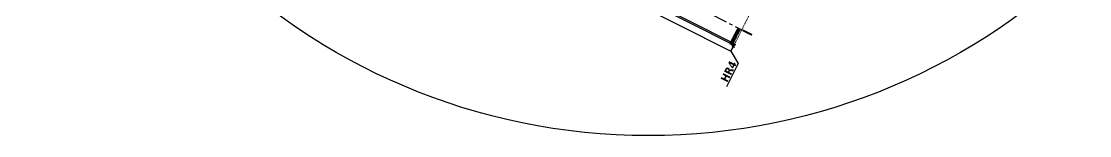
# Model space of a CAD drawing. Header units: metres. Extents: x 0 to 547597, y 0 to 1844684.
# Drawn here: x 543352.6 to 543552.9, y 1844442.5 to 1844463.9 of the extents above; entities that cross this region are included whole.
import ezdxf

# ---------------------------------------------------------------- set-up
doc = ezdxf.new("R2010")
doc.units = ezdxf.units.M
for name, pattern in [('CENTER', [2, 1.25, -0.25, 0.25, -0.25]), ('CENTER2', [1.125, 0.75, -0.125, 0.125, -0.125]), ('CONTINOUS', [0]), ('HIDDEN', [0.375, 0.25, -0.125])]:
    doc.linetypes.add(name, pattern=pattern)
for name, color, linetype in [('5_Thep', 4, 'Continuous'), ('6_Tim', 6, 'CENTER2'), ('CONGTRINH', 4, 'Continuous'), ('DUONGOTO', 3, 'Continuous'), ('Hangrao', 6, 'FENCELINE2'), ('KHUNG CAT', 2, 'Continuous'), ('MANH', 37, 'Continuous'), ('MAT-CAT', 2, 'Continuous'), ('NET CAT', 3, 'Continuous'), ('PDF7_1', 7, 'Continuous'), ('Thay', 3, 'Continuous'), ('Tim', 1, 'CENTER2'), ('VIEN', 6, 'Continuous')]:
    doc.layers.add(name, color=color, linetype=linetype)
for name, color, linetype, lineweight in [('HATCH', 8, 'Continuous', 5), ('KICHTHUOC', 115, 'Continuous', 15), ('noithat', 116, 'Continuous', 9)]:
    doc.layers.add(name, color=color, linetype=linetype, lineweight=lineweight)
doc.styles.get("Standard").update_dxf_attribs({"font": 'simplex.shx'})
doc.linetypes.add('FENCELINE2', pattern='A,0.25,-0.1,[132,ltypeshp.shx,S=0.1,R=0,X=-0.1,Y=0],-0.1,1', length=1.45)

# ---------------------------------------------------------------- blocks, each defined once
blk = doc.blocks.new('Cong chinh')
at = {"layer": 'KICHTHUOC', "linetype": 'Continuous'}
h = blk.add_hatch(dxfattribs=at)
h.set_pattern_fill('BETONG', color=256, scale=10, angle=0.11872, pattern_type=2)
h.set_pattern_definition([(0.1187246, (1158719.005, -735360.066), (-0.1076713, 51.9614127), [1.25, -28.75]), (0.1187246, (1158719, -735357.9), (-0.1076713, 51.9614127), [1.25, -28.75]), (120.1187246, (1158719.005, -735360.066), (-44.9460678, -26.0739524), [1.25, -28.75]), (120.1187246, (1158720.877, -735358.98), (-44.9460678, -26.0739524), [1.25, -28.75]), (0.1187246, (1158733.95, -735334.054), (-0.1076713, 51.9614127), [1.25, -28.75]), (0.1187246, (1158733.946, -735331.89), (-0.1076713, 51.9614127), [1.25, -28.75]), (120.1187246, (1158733.95, -735334.054), (-44.9460678, -26.0739524), [1.25, -28.75]), (120.1187246, (1158735.824, -735332.97), (-44.9460678, -26.0739524), [1.25, -28.75]), (60.1187246, (1158720.255, -735360.064), (-45.053739, 25.8874603), [1.25, -28.75]), (60.1187246, (1158718.377, -735358.985), (-45.053739, 25.8874603), [1.25, -28.75]), (60.1187246, (1158735.31, -735386.013), (-45.053739, 25.8874603), [1.25, -28.75]), (60.1187246, (1158733.43, -735384.935), (-45.053739, 25.8874603), [1.25, -28.75]), (45.1187246, (1158719.005, -735360.066), (-10.62855725, 10.58460064), []), (50.118725, (1158719.005, -735360.066), (71.7388674, -6.126574), [7.5, -82.5]), (355.118725, (1158719.005, -735360.066), (-14.030968, 75.190301), [6, -66]), (100.570125, (1158724.98, -735360.58), (57.707953, 69.063681), [6.374019, -70.114211]), (46.302925, (1158718.96, -735340.07), (106.7581735, -16.330719), [11.25, -123.75]), (96.754325, (1158727.86, -735341.43), (93.26422, 97.605253), [9.561029, -105.1713]), (351.302925, (1158718.96, -735340.07), (93.264143, 97.605325), [9, -99]), (21.118725, (1158728.974, -735345.046), (59.774005, -40.1381155), [7.5, -82.5]), (326.118725, (1158728.97, -735345.046), (24.18122, 72.565267), [6, -66]), (71.570125, (1158733.955, -735348.39), (83.95525, 32.427086), [6.374019, -70.114211]), (37.6187246, (1158719.005, -735360.066), (1.14700284, 33.2918336), [0, -65.2, 0, -67, 0, -66.25]), (7.6187246, (1158719.005, -735360.066), (26.2251699, 39.495598), [0, -38.2, 0, -63.7, 0, -25.25]), (327.6187246, (1158696.705, -735360.112), (53.3868027, -2.14486715), [0, -25, 0, -78, 0, -103.5]), (317.6187246, (1158686.705, -735360.133), (58.2977486, 10.1313208), [0, -32.5, 0, -51.8, 0, -73.5])])
h.paths.add_polyline_path([(326567, -307015), (326680, -307015), (326680, -306790), (326567, -306790)])
h.paths.add_polyline_path([(326567, -306790), (326680, -306790), (326680, -306568), (326567, -306568)])
h.paths.add_polyline_path([(326169, -306790), (326059, -306790), (326059, -307015), (326169, -307015)])
h.paths.add_polyline_path([(326169, -306568), (326059, -306568), (326059, -306790), (326169, -306790)])
h = blk.add_hatch(dxfattribs=at)
h.set_pattern_fill('ANSI31', color=256, scale=10, angle=0.11872)
h.set_pattern_definition([(45.1187246, (1225693.96, -801722.314), (-22.4971128, 22.4040714), [])])
h.paths.add_polyline_path([(326169, -307015), (326368, -307015), (326368, -306890), (326268, -306890), (326268, -306790), (326169, -306790)])
h.paths.add_polyline_path([(326468, -306890), (326368, -306890), (326368, -307015), (326567, -307015), (326567, -306790), (326468, -306790)])
h.paths.add_polyline_path([(326567, -306670), (326367, -306670), (326367, -306690), (326467, -306690), (326468, -306790), (326567, -306790)])
h.paths.add_polyline_path([(326267, -306690), (326367, -306690), (326367, -306670), (326169, -306670), (326169, -306790), (326268, -306790)])
h = blk.add_hatch(dxfattribs=at)
h.set_pattern_fill('BETONG', color=256, scale=10, angle=0.11872, pattern_type=2)
h.set_pattern_definition([(0.1187246, (1221695.39, -801730.6), (-0.1076713, 51.9614127), [1.25, -28.75]), (0.1187246, (1221695.383, -801728.434), (-0.1076713, 51.9614127), [1.25, -28.75]), (120.1187246, (1221695.39, -801730.6), (-44.9460678, -26.0739524), [1.25, -28.75]), (120.1187246, (1221697.26, -801729.513), (-44.9460678, -26.0739524), [1.25, -28.75]), (0.1187246, (1221710.334, -801704.59), (-0.1076713, 51.9614127), [1.25, -28.75]), (0.1187246, (1221710.33, -801702.42), (-0.1076713, 51.9614127), [1.25, -28.75]), (120.1187246, (1221710.334, -801704.59), (-44.9460678, -26.0739524), [1.25, -28.75]), (120.1187246, (1221712.206, -801703.5), (-44.9460678, -26.0739524), [1.25, -28.75]), (60.1187246, (1221696.64, -801730.597), (-45.053739, 25.8874603), [1.25, -28.75]), (60.1187246, (1221694.76, -801729.52), (-45.053739, 25.8874603), [1.25, -28.75]), (60.1187246, (1221711.69, -801756.546), (-45.053739, 25.8874603), [1.25, -28.75]), (60.1187246, (1221709.814, -801755.47), (-45.053739, 25.8874603), [1.25, -28.75]), (45.1187246, (1221695.388, -801730.6), (-10.62855725, 10.58460064), []), (50.1187246, (1221695.39, -801730.6), (71.7388674, -6.126574), [7.5, -82.5]), (355.118725, (1221695.39, -801730.6), (-14.030968, 75.190301), [6, -66]), (100.570125, (1221701.366, -801731.11), (57.707953, 69.063681), [6.374019, -70.114211]), (46.302925, (1221695.35, -801710.6), (106.7581735, -16.330719), [11.25, -123.75]), (96.754325, (1221704.24, -801711.96), (93.26422, 97.605253), [9.561029, -105.1713]), (351.302925, (1221695.35, -801710.6), (93.264143, 97.605325), [9, -99]), (21.1187246, (1221705.356, -801715.58), (59.774005, -40.1381155), [7.5, -82.5]), (326.118725, (1221705.36, -801715.58), (24.18122, 72.565267), [6, -66]), (71.570125, (1221710.34, -801718.924), (83.95525, 32.427086), [6.374019, -70.114211]), (37.6187246, (1221695.388, -801730.6), (1.14700284, 33.2918336), [0, -65.2, 0, -67, 0, -66.25]), (7.6187246, (1221695.388, -801730.6), (26.2251699, 39.495598), [0, -38.2, 0, -63.7, 0, -25.25]), (327.6187246, (1221673.088, -801730.646), (53.3868027, -2.14486715), [0, -25, 0, -78, 0, -103.5]), (317.6187246, (1221663.088, -801730.666), (58.2977486, 10.1313208), [0, -32.5, 0, -51.8, 0, -73.5])])
h.paths.add_polyline_path([(326467, -306690), (326267, -306690), (326268, -306890), (326468, -306890)])
at = {"layer": 'HATCH'}
for p, q in [((323390, -307139), (323390, -307143)), ((323390, -307567), (323390, -307563)), ((323391, -307139), (323391, -307143)), ((323391, -307567), (323391, -307563)), ((323395, -307139), (323395, -307143)), ((323395, -307567), (323395, -307563)), ((323396, -307139), (323396, -307143)), ((323396, -307567), (323396, -307563)), ((323520, -307162), (323520, -307166)), ((323520, -307544), (323520, -307540)), ((323525, -307162), (323525, -307166)), ((323525, -307544), (323525, -307540)), ((323670, -307139), (323670, -307143)), ((323670, -307567), (323670, -307563)), ((323675, -307139), (323675, -307143)), ((323675, -307567), (323675, -307563)), ((323820, -307162), (323820, -307166)), ((323820, -307544), (323820, -307540)), ((323825, -307162), (323825, -307166)), ((323825, -307544), (323825, -307540)), ((323970, -307139), (323970, -307143)), ((323970, -307567), (323970, -307563)), ((323975, -307139), (323975, -307143)), ((323975, -307567), (323975, -307563)), ((324120, -307162), (324120, -307166)), ((324120, -307544), (324120, -307540)), ((324125, -307162), (324125, -307166)), ((324125, -307544), (324125, -307540)), ((324270, -307139), (324270, -307143)), ((324270, -307567), (324270, -307563)), ((324275, -307139), (324275, -307143)), ((324275, -307567), (324275, -307563)), ((324420, -307162), (324420, -307166)), ((324420, -307544), (324420, -307540)), ((324425, -307162), (324425, -307166)), ((324425, -307544), (324425, -307540)), ((324570, -307139), (324570, -307143)), ((324570, -307567), (324570, -307563)), ((324575, -307139), (324575, -307143)), ((324575, -307567), (324575, -307563)), ((324728, -307162), (324728, -307166)), ((324728, -307544), (324728, -307540)), ((324733, -307162), (324733, -307166)), ((324733, -307544), (324733, -307540)), ((324878, -307139), (324878, -307143)), ((324878, -307567), (324878, -307563)), ((324883, -307139), (324883, -307143)), ((324883, -307567), (324883, -307563)), ((325028, -307162), (325028, -307166)), ((325028, -307544), (325028, -307540)), ((325033, -307162), (325033, -307166)), ((325033, -307544), (325033, -307540)), ((325178, -307139), (325178, -307143)), ((325178, -307567), (325178, -307563)), ((325183, -307139), (325183, -307143)), ((325183, -307567), (325183, -307563)), ((325328, -307162), (325328, -307166)), ((325328, -307544), (325328, -307540)), ((325333, -307162), (325333, -307166)), ((325333, -307544), (325333, -307540)), ((325478, -307139), (325478, -307143)), ((325478, -307567), (325478, -307563)), ((325483, -307139), (325483, -307143)), ((325483, -307567), (325483, -307563)), ((325628, -307162), (325628, -307166)), ((325628, -307544), (325628, -307540)), ((325633, -307162), (325633, -307166)), ((325633, -307544), (325633, -307540)), ((325778, -307139), (325778, -307143)), ((325778, -307567), (325778, -307563)), ((325783, -307139), (325783, -307143)), ((325783, -307567), (325783, -307563)), ((325928, -307162), (325928, -307166)), ((325928, -307544), (325928, -307540)), ((325933, -307162), (325933, -307166)), ((325933, -307544), (325933, -307540)), ((326400, -307107), (326060, -307107)), ((326400, -307115), (326060, -307115)), ((326400, -307127), (326060, -307127)), ((326400, -307143), (326060, -307143)), ((326400, -307164), (326060, -307164)), ((326400, -307192), (326060, -307192)), ((326400, -307235), (326060, -307235)), ((326400, -307291), (326060, -307291)), ((326400, -307415), (326060, -307415)), ((326400, -307471), (326060, -307471)), ((326400, -307514), (326060, -307514)), ((326400, -307542), (326060, -307542)), ((326400, -307563), (326060, -307563)), ((326400, -307579), (326060, -307579)), ((326400, -307591), (326060, -307591)), ((326400, -307599), (326060, -307599))]:
    blk.add_line(p, q, dxfattribs=at)
for points in [[(323373, -307143), (323413, -307143), (323413, -307146), (323373, -307146)], [(323373, -307143), (323413, -307143), (323413, -307146), (323373, -307146)], [(323373, -307166), (323413, -307166), (323413, -307169), (323373, -307169)], [(323373, -307540), (323413, -307540), (323413, -307537), (323373, -307537)], [(323373, -307540), (323413, -307540), (323413, -307537), (323373, -307537)], [(323373, -307563), (323413, -307563), (323413, -307560), (323373, -307560)], [(323373, -307563), (323413, -307563), (323413, -307560), (323373, -307560)], [(323387, -307143), (323398, -307143), (323398, -307139), (323387, -307139)], [(323387, -307143), (323399, -307143), (323399, -307139), (323387, -307139)], [(323387, -307563), (323398, -307563), (323398, -307567), (323387, -307567)], [(323387, -307563), (323399, -307563), (323399, -307567), (323387, -307567)], [(323513, -307166), (323533, -307166), (323533, -307169), (323513, -307169)], [(323513, -307540), (323533, -307540), (323533, -307537), (323513, -307537)], [(323517, -307166), (323528, -307166), (323528, -307162), (323517, -307162)], [(323517, -307540), (323528, -307540), (323528, -307544), (323517, -307544)], [(323653, -307143), (323693, -307143), (323693, -307146), (323653, -307146)], [(323653, -307166), (323693, -307166), (323693, -307169), (323653, -307169)], [(323653, -307540), (323693, -307540), (323693, -307537), (323653, -307537)], [(323653, -307563), (323693, -307563), (323693, -307560), (323653, -307560)], [(323667, -307143), (323678, -307143), (323678, -307139), (323667, -307139)], [(323667, -307563), (323678, -307563), (323678, -307567), (323667, -307567)], [(323813, -307166), (323833, -307166), (323833, -307169), (323813, -307169)], [(323813, -307540), (323833, -307540), (323833, -307537), (323813, -307537)], [(323817, -307166), (323828, -307166), (323828, -307162), (323817, -307162)], [(323817, -307540), (323828, -307540), (323828, -307544), (323817, -307544)], [(323953, -307143), (323993, -307143), (323993, -307146), (323953, -307146)], [(323953, -307166), (323993, -307166), (323993, -307169), (323953, -307169)], [(323953, -307540), (323993, -307540), (323993, -307537), (323953, -307537)], [(323953, -307563), (323993, -307563), (323993, -307560), (323953, -307560)], [(323967, -307143), (323978, -307143), (323978, -307139), (323967, -307139)], [(323967, -307563), (323978, -307563), (323978, -307567), (323967, -307567)], [(324113, -307166), (324133, -307166), (324133, -307169), (324113, -307169)], [(324113, -307540), (324133, -307540), (324133, -307537), (324113, -307537)], [(324117, -307166), (324128, -307166), (324128, -307162), (324117, -307162)], [(324117, -307540), (324128, -307540), (324128, -307544), (324117, -307544)], [(324253, -307143), (324293, -307143), (324293, -307146), (324253, -307146)], [(324253, -307166), (324293, -307166), (324293, -307169), (324253, -307169)], [(324253, -307540), (324293, -307540), (324293, -307537), (324253, -307537)], [(324253, -307563), (324293, -307563), (324293, -307560), (324253, -307560)], [(324267, -307143), (324278, -307143), (324278, -307139), (324267, -307139)], [(324267, -307563), (324278, -307563), (324278, -307567), (324267, -307567)], [(324413, -307166), (324433, -307166), (324433, -307169), (324413, -307169)], [(324413, -307540), (324433, -307540), (324433, -307537), (324413, -307537)], [(324417, -307166), (324428, -307166), (324428, -307162), (324417, -307162)], [(324417, -307540), (324428, -307540), (324428, -307544), (324417, -307544)], [(324553, -307143), (324593, -307143), (324593, -307146), (324553, -307146)], [(324553, -307166), (324593, -307166), (324593, -307169), (324553, -307169)], [(324553, -307540), (324593, -307540), (324593, -307537), (324553, -307537)], [(324553, -307563), (324593, -307563), (324593, -307560), (324553, -307560)], [(324567, -307143), (324578, -307143), (324578, -307139), (324567, -307139)], [(324567, -307563), (324578, -307563), (324578, -307567), (324567, -307567)], [(324720, -307166), (324740, -307166), (324740, -307169), (324720, -307169)], [(324720, -307540), (324740, -307540), (324740, -307537), (324720, -307537)], [(324724, -307166), (324736, -307166), (324736, -307162), (324724, -307162)], [(324724, -307540), (324736, -307540), (324736, -307544), (324724, -307544)], [(324860, -307143), (324900, -307143), (324900, -307146), (324860, -307146)], [(324860, -307166), (324900, -307166), (324900, -307169), (324860, -307169)], [(324860, -307540), (324900, -307540), (324900, -307537), (324860, -307537)], [(324860, -307563), (324900, -307563), (324900, -307560), (324860, -307560)], [(324874, -307143), (324886, -307143), (324886, -307139), (324874, -307139)], [(324874, -307563), (324886, -307563), (324886, -307567), (324874, -307567)], [(325020, -307166), (325040, -307166), (325040, -307169), (325020, -307169)], [(325020, -307540), (325040, -307540), (325040, -307537), (325020, -307537)], [(325024, -307166), (325036, -307166), (325036, -307162), (325024, -307162)], [(325024, -307540), (325036, -307540), (325036, -307544), (325024, -307544)], [(325160, -307143), (325200, -307143), (325200, -307146), (325160, -307146)], [(325160, -307166), (325200, -307166), (325200, -307169), (325160, -307169)], [(325160, -307540), (325200, -307540), (325200, -307537), (325160, -307537)], [(325160, -307563), (325200, -307563), (325200, -307560), (325160, -307560)], [(325174, -307143), (325186, -307143), (325186, -307139), (325174, -307139)], [(325174, -307563), (325186, -307563), (325186, -307567), (325174, -307567)], [(325320, -307166), (325340, -307166), (325340, -307169), (325320, -307169)], [(325320, -307540), (325340, -307540), (325340, -307537), (325320, -307537)], [(325324, -307166), (325336, -307166), (325336, -307162), (325324, -307162)], [(325324, -307540), (325336, -307540), (325336, -307544), (325324, -307544)], [(325460, -307143), (325500, -307143), (325500, -307146), (325460, -307146)], [(325460, -307166), (325500, -307166), (325500, -307169), (325460, -307169)], [(325460, -307540), (325500, -307540), (325500, -307537), (325460, -307537)], [(325460, -307563), (325500, -307563), (325500, -307560), (325460, -307560)], [(325474, -307143), (325486, -307143), (325486, -307139), (325474, -307139)], [(325474, -307563), (325486, -307563), (325486, -307567), (325474, -307567)], [(325620, -307166), (325640, -307166), (325640, -307169), (325620, -307169)], [(325620, -307540), (325640, -307540), (325640, -307537), (325620, -307537)], [(325624, -307166), (325636, -307166), (325636, -307162), (325624, -307162)], [(325624, -307540), (325636, -307540), (325636, -307544), (325624, -307544)], [(325760, -307143), (325800, -307143), (325800, -307146), (325760, -307146)], [(325760, -307166), (325800, -307166), (325800, -307169), (325760, -307169)], [(325760, -307540), (325800, -307540), (325800, -307537), (325760, -307537)], [(325760, -307563), (325800, -307563), (325800, -307560), (325760, -307560)], [(325774, -307143), (325786, -307143), (325786, -307139), (325774, -307139)], [(325774, -307563), (325786, -307563), (325786, -307567), (325774, -307567)], [(325920, -307166), (325940, -307166), (325940, -307169), (325920, -307169)], [(325920, -307540), (325940, -307540), (325940, -307537), (325920, -307537)], [(325924, -307166), (325936, -307166), (325936, -307162), (325924, -307162)], [(325924, -307540), (325936, -307540), (325936, -307544), (325924, -307544)]]:
    blk.add_lwpolyline(points, close=True, dxfattribs=at)
blk.add_lwpolyline([(323413, -307166), (323413, -307169)], dxfattribs=at)
at = {"layer": 'KHUNG CAT', "color": 41}
for points in [[(324653, -307653), (324653, -307354), (324613, -307334), (324693, -307334), (324653, -307314), (324653, -307074)], [(324679, -307653), (324679, -307354), (324639, -307334), (324719, -307334), (324679, -307314), (324679, -307074)]]:
    blk.add_lwpolyline(points, dxfattribs=at)
at = {"layer": 'MANH', "linetype": 'HIDDEN', "ltscale": 3}
for points in [[(323390, -307143), (323395, -307143), (323395, -307189), (323390, -307189)], [(323390, -307563), (323395, -307563), (323395, -307517), (323390, -307517)], [(323391, -307143), (323396, -307143), (323396, -307189), (323391, -307189)], [(323391, -307563), (323396, -307563), (323396, -307517), (323391, -307517)], [(323513, -307166), (323533, -307166), (323533, -307146), (323513, -307146)], [(323513, -307189), (323533, -307189), (323533, -307169), (323513, -307169)], [(323513, -307517), (323533, -307517), (323533, -307537), (323513, -307537)], [(323513, -307540), (323533, -307540), (323533, -307560), (323513, -307560)], [(323520, -307166), (323525, -307166), (323525, -307189), (323520, -307189)], [(323520, -307540), (323525, -307540), (323525, -307517), (323520, -307517)], [(323670, -307143), (323675, -307143), (323675, -307189), (323670, -307189)], [(323670, -307563), (323675, -307563), (323675, -307517), (323670, -307517)], [(323813, -307166), (323833, -307166), (323833, -307146), (323813, -307146)], [(323813, -307189), (323833, -307189), (323833, -307169), (323813, -307169)], [(323813, -307517), (323833, -307517), (323833, -307537), (323813, -307537)], [(323813, -307540), (323833, -307540), (323833, -307560), (323813, -307560)], [(323820, -307166), (323825, -307166), (323825, -307189), (323820, -307189)], [(323820, -307540), (323825, -307540), (323825, -307517), (323820, -307517)], [(323970, -307143), (323975, -307143), (323975, -307189), (323970, -307189)], [(323970, -307563), (323975, -307563), (323975, -307517), (323970, -307517)], [(324113, -307166), (324133, -307166), (324133, -307146), (324113, -307146)], [(324113, -307189), (324133, -307189), (324133, -307169), (324113, -307169)], [(324113, -307517), (324133, -307517), (324133, -307537), (324113, -307537)], [(324113, -307540), (324133, -307540), (324133, -307560), (324113, -307560)], [(324120, -307166), (324125, -307166), (324125, -307189), (324120, -307189)], [(324120, -307540), (324125, -307540), (324125, -307517), (324120, -307517)], [(324270, -307143), (324275, -307143), (324275, -307189), (324270, -307189)], [(324270, -307563), (324275, -307563), (324275, -307517), (324270, -307517)], [(324413, -307166), (324433, -307166), (324433, -307146), (324413, -307146)], [(324413, -307189), (324433, -307189), (324433, -307169), (324413, -307169)], [(324413, -307517), (324433, -307517), (324433, -307537), (324413, -307537)], [(324413, -307540), (324433, -307540), (324433, -307560), (324413, -307560)], [(324420, -307166), (324425, -307166), (324425, -307189), (324420, -307189)], [(324420, -307540), (324425, -307540), (324425, -307517), (324420, -307517)], [(324570, -307143), (324575, -307143), (324575, -307189), (324570, -307189)], [(324570, -307563), (324575, -307563), (324575, -307517), (324570, -307517)], [(324720, -307166), (324740, -307166), (324740, -307146), (324720, -307146)], [(324720, -307189), (324740, -307189), (324740, -307169), (324720, -307169)], [(324720, -307517), (324740, -307517), (324740, -307537), (324720, -307537)], [(324720, -307540), (324740, -307540), (324740, -307560), (324720, -307560)], [(324728, -307166), (324733, -307166), (324733, -307189), (324728, -307189)], [(324728, -307540), (324733, -307540), (324733, -307517), (324728, -307517)], [(324878, -307143), (324883, -307143), (324883, -307189), (324878, -307189)], [(324878, -307563), (324883, -307563), (324883, -307517), (324878, -307517)], [(325020, -307166), (325040, -307166), (325040, -307146), (325020, -307146)], [(325020, -307189), (325040, -307189), (325040, -307169), (325020, -307169)], [(325020, -307517), (325040, -307517), (325040, -307537), (325020, -307537)], [(325020, -307540), (325040, -307540), (325040, -307560), (325020, -307560)], [(325028, -307166), (325033, -307166), (325033, -307189), (325028, -307189)], [(325028, -307540), (325033, -307540), (325033, -307517), (325028, -307517)], [(325178, -307143), (325183, -307143), (325183, -307189), (325178, -307189)], [(325178, -307563), (325183, -307563), (325183, -307517), (325178, -307517)], [(325320, -307166), (325340, -307166), (325340, -307146), (325320, -307146)], [(325320, -307189), (325340, -307189), (325340, -307169), (325320, -307169)], [(325320, -307517), (325340, -307517), (325340, -307537), (325320, -307537)], [(325320, -307540), (325340, -307540), (325340, -307560), (325320, -307560)], [(325328, -307166), (325333, -307166), (325333, -307189), (325328, -307189)], [(325328, -307540), (325333, -307540), (325333, -307517), (325328, -307517)], [(325478, -307143), (325483, -307143), (325483, -307189), (325478, -307189)], [(325478, -307563), (325483, -307563), (325483, -307517), (325478, -307517)], [(325620, -307166), (325640, -307166), (325640, -307146), (325620, -307146)], [(325620, -307189), (325640, -307189), (325640, -307169), (325620, -307169)], [(325620, -307517), (325640, -307517), (325640, -307537), (325620, -307537)], [(325620, -307540), (325640, -307540), (325640, -307560), (325620, -307560)], [(325628, -307166), (325633, -307166), (325633, -307189), (325628, -307189)], [(325628, -307540), (325633, -307540), (325633, -307517), (325628, -307517)], [(325778, -307143), (325783, -307143), (325783, -307189), (325778, -307189)], [(325778, -307563), (325783, -307563), (325783, -307517), (325778, -307517)], [(325920, -307166), (325940, -307166), (325940, -307146), (325920, -307146)], [(325920, -307189), (325940, -307189), (325940, -307169), (325920, -307169)], [(325920, -307517), (325940, -307517), (325940, -307537), (325920, -307537)], [(325920, -307540), (325940, -307540), (325940, -307560), (325920, -307560)], [(325928, -307166), (325933, -307166), (325933, -307189), (325928, -307189)], [(325928, -307540), (325933, -307540), (325933, -307517), (325928, -307517)]]:
    blk.add_lwpolyline(points, close=True, dxfattribs=at)
at = {"layer": 'MAT-CAT'}
for p, q in [((323293, -307583), (323293, -307123)), ((323373, -307583), (323373, -307123)), ((323413, -307583), (323413, -307123)), ((323413, -307123), (323653, -307123)), ((323653, -307583), (323413, -307583)), ((323653, -307189), (323653, -307517)), ((323693, -307123), (323953, -307123)), ((323693, -307189), (323693, -307517)), ((323693, -307583), (323953, -307583)), ((323953, -307189), (323953, -307517)), ((323993, -307123), (324253, -307123)), ((323993, -307189), (323993, -307517)), ((323993, -307583), (324253, -307583)), ((324253, -307189), (324253, -307517)), ((324293, -307123), (324553, -307123)), ((324293, -307189), (324293, -307517)), ((324293, -307583), (324553, -307583)), ((324553, -307189), (324553, -307517)), ((324593, -307123), (324653, -307123)), ((324593, -307189), (324593, -307517)), ((324593, -307583), (324653, -307583)), ((324679, -307123), (324860, -307123)), ((324679, -307583), (324860, -307583)), ((324860, -307189), (324860, -307517)), ((324900, -307123), (325160, -307123)), ((324900, -307189), (324900, -307517)), ((324900, -307583), (325160, -307583)), ((325160, -307189), (325160, -307517)), ((325200, -307123), (325460, -307123)), ((325200, -307189), (325200, -307517)), ((325200, -307583), (325460, -307583)), ((325460, -307189), (325460, -307517)), ((325500, -307123), (325760, -307123)), ((325500, -307189), (325500, -307517)), ((325500, -307583), (325760, -307583)), ((325760, -307189), (325760, -307517)), ((325800, -307123), (326060, -307123)), ((325800, -307189), (325800, -307517)), ((325800, -307583), (326060, -307583)), ((326060, -307103), (326060, -307603)), ((326060, -307103), (326400, -307103)), ((326060, -307603), (326400, -307603)), ((326400, -307103), (326400, -307603)), ((326400, -307123), (326400, -307583))]:
    blk.add_line(p, q, dxfattribs=at)
at = {"layer": 'MAT-CAT', "color": 146, "linetype": 'HIDDEN', "ltscale": 0.2}
for p, q in [((326100, -307143), (326100, -307563)), ((326100, -307143), (326360, -307143)), ((326100, -307143), (326360, -307143)), ((326100, -307563), (326360, -307563)), ((326360, -307143), (326360, -307563))]:
    blk.add_line(p, q, dxfattribs=at)
at = {"layer": 'MAT-CAT'}
for points in [[(323373, -307169), (323533, -307169), (323533, -307189), (323373, -307189)], [(323833, -307169), (323513, -307169), (323513, -307189), (323833, -307189)], [(323833, -307537), (323513, -307537), (323513, -307517), (323833, -307517)], [(323813, -307146), (323533, -307146), (323533, -307166), (323813, -307166)], [(323813, -307560), (323533, -307560), (323533, -307540), (323813, -307540)], [(324133, -307169), (323813, -307169), (323813, -307189), (324133, -307189)], [(324133, -307537), (323813, -307537), (323813, -307517), (324133, -307517)], [(324113, -307146), (323833, -307146), (323833, -307166), (324113, -307166)], [(324113, -307560), (323833, -307560), (323833, -307540), (324113, -307540)], [(324433, -307169), (324113, -307169), (324113, -307189), (324433, -307189)], [(324433, -307537), (324113, -307537), (324113, -307517), (324433, -307517)], [(324413, -307146), (324133, -307146), (324133, -307166), (324413, -307166)], [(324413, -307560), (324133, -307560), (324133, -307540), (324413, -307540)], [(325020, -307146), (324720, -307146), (324720, -307166), (325020, -307166)], [(325020, -307560), (324720, -307560), (324720, -307540), (325020, -307540)], [(325040, -307169), (324740, -307169), (324740, -307189), (325040, -307189)], [(325040, -307537), (324740, -307537), (324740, -307517), (325040, -307517)], [(325320, -307146), (325020, -307146), (325020, -307166), (325320, -307166)], [(325320, -307560), (325020, -307560), (325020, -307540), (325320, -307540)], [(325340, -307169), (325040, -307169), (325040, -307189), (325340, -307189)], [(325340, -307537), (325040, -307537), (325040, -307517), (325340, -307517)], [(325620, -307146), (325320, -307146), (325320, -307166), (325620, -307166)], [(325620, -307560), (325320, -307560), (325320, -307540), (325620, -307540)], [(325640, -307169), (325340, -307169), (325340, -307189), (325640, -307189)], [(325640, -307537), (325340, -307537), (325340, -307517), (325640, -307517)], [(325920, -307146), (325620, -307146), (325620, -307166), (325920, -307166)], [(325920, -307560), (325620, -307560), (325620, -307540), (325920, -307540)], [(325940, -307169), (325640, -307169), (325640, -307189), (325940, -307189)], [(325940, -307537), (325640, -307537), (325640, -307517), (325940, -307517)], [(326060, -307166), (325920, -307166), (325920, -307146), (326060, -307146)], [(326060, -307169), (325940, -307169), (325940, -307189), (326060, -307189)]]:
    blk.add_lwpolyline(points, close=True, dxfattribs=at)
for points in [[(323373, -307537), (323533, -307537), (323533, -307517), (323373, -307517)], [(323373, -307560), (323513, -307560), (323513, -307540), (323373, -307540)], [(323413, -307146), (323513, -307146), (323513, -307166), (323413, -307166)], [(324653, -307146), (324413, -307146), (324413, -307166), (324653, -307166)], [(324653, -307560), (324413, -307560), (324413, -307540), (324653, -307540)], [(324653, -307169), (324433, -307169), (324433, -307189), (324653, -307189)], [(324653, -307537), (324433, -307537), (324433, -307517), (324653, -307517)], [(324679, -307166), (324720, -307166), (324720, -307146), (324679, -307146)], [(324679, -307189), (324740, -307189), (324740, -307169), (324679, -307169)], [(324679, -307517), (324740, -307517), (324740, -307537), (324679, -307537)], [(324679, -307540), (324720, -307540), (324720, -307560), (324679, -307560)], [(326060, -307560), (325920, -307560), (325920, -307540), (326060, -307540)], [(326060, -307537), (325940, -307537), (325940, -307517), (326060, -307517)]]:
    blk.add_lwpolyline(points, dxfattribs=at)
at = {"layer": 'NET CAT'}
for centre, radius in [((323333, -307123), 40), ((323333, -307583), 40), ((323393, -307123), 20), ((323393, -307583), 20), ((323673, -307123), 20), ((323673, -307583), 20), ((323973, -307123), 20), ((323973, -307583), 20), ((324273, -307123), 20), ((324273, -307583), 20), ((324573, -307123), 20), ((324573, -307583), 20), ((324880, -307123), 20), ((324880, -307583), 20), ((325180, -307123), 20), ((325180, -307583), 20), ((325480, -307123), 20), ((325480, -307583), 20), ((325780, -307123), 20), ((325780, -307583), 20)]:
    blk.add_circle(centre, radius, dxfattribs=at)
at = {"layer": 'noithat', "lineweight": 0}
for p, q in [((323390, -307193), (323396, -307193)), ((323390, -307193), (323396, -307193)), ((323390, -307513), (323396, -307513)), ((323390, -307513), (323396, -307513)), ((323520, -307193), (323526, -307193)), ((323520, -307513), (323526, -307513)), ((323670, -307193), (323676, -307193)), ((323670, -307513), (323676, -307513)), ((323820, -307193), (323826, -307193)), ((323820, -307513), (323826, -307513)), ((323970, -307193), (323976, -307193)), ((323970, -307513), (323976, -307513)), ((324120, -307193), (324126, -307193)), ((324120, -307513), (324126, -307513)), ((324270, -307193), (324276, -307193)), ((324270, -307513), (324276, -307513)), ((324420, -307193), (324426, -307193)), ((324420, -307513), (324426, -307513)), ((324570, -307193), (324576, -307193)), ((324570, -307513), (324576, -307513)), ((324727, -307193), (324733, -307193)), ((324727, -307513), (324733, -307513)), ((324877, -307193), (324883, -307193)), ((324877, -307513), (324883, -307513)), ((325027, -307193), (325033, -307193)), ((325027, -307513), (325033, -307513)), ((325177, -307193), (325183, -307193)), ((325177, -307513), (325183, -307513)), ((325327, -307193), (325333, -307193)), ((325327, -307513), (325333, -307513)), ((325477, -307193), (325483, -307193)), ((325477, -307513), (325483, -307513)), ((325627, -307193), (325633, -307193)), ((325627, -307513), (325633, -307513)), ((325777, -307193), (325783, -307193)), ((325777, -307513), (325783, -307513)), ((325927, -307193), (325933, -307193)), ((325927, -307513), (325933, -307513))]:
    blk.add_line(p, q, dxfattribs=at)
for points in [[(323387, -307189), (323387, -307193), (323390, -307193), (323390, -307196), (323394, -307196), (323394, -307193), (323395, -307193), (323395, -307189)], [(323387, -307189), (323387, -307193), (323390, -307193), (323390, -307196), (323394, -307196), (323394, -307193), (323396, -307193), (323396, -307189)], [(323387, -307517), (323387, -307513), (323390, -307513), (323390, -307510), (323394, -307510), (323394, -307513), (323395, -307513), (323395, -307517)], [(323387, -307517), (323387, -307513), (323390, -307513), (323390, -307510), (323394, -307510), (323394, -307513), (323396, -307513), (323396, -307517)], [(323390, -307189), (323390, -307193), (323392, -307193), (323392, -307196), (323396, -307196), (323396, -307193), (323398, -307193), (323398, -307189)], [(323390, -307517), (323390, -307513), (323392, -307513), (323392, -307510), (323396, -307510), (323396, -307513), (323398, -307513), (323398, -307517)], [(323391, -307189), (323391, -307193), (323392, -307193), (323392, -307196), (323396, -307196), (323396, -307193), (323399, -307193), (323399, -307189)], [(323391, -307517), (323391, -307513), (323392, -307513), (323392, -307510), (323396, -307510), (323396, -307513), (323399, -307513), (323399, -307517)], [(323517, -307189), (323517, -307193), (323520, -307193), (323520, -307196), (323524, -307196), (323524, -307193), (323525, -307193), (323525, -307189)], [(323517, -307517), (323517, -307513), (323520, -307513), (323520, -307510), (323524, -307510), (323524, -307513), (323525, -307513), (323525, -307517)], [(323520, -307189), (323520, -307193), (323522, -307193), (323522, -307196), (323526, -307196), (323526, -307193), (323528, -307193), (323528, -307189)], [(323520, -307517), (323520, -307513), (323522, -307513), (323522, -307510), (323526, -307510), (323526, -307513), (323528, -307513), (323528, -307517)], [(323667, -307189), (323667, -307193), (323670, -307193), (323670, -307196), (323674, -307196), (323674, -307193), (323675, -307193), (323675, -307189)], [(323667, -307517), (323667, -307513), (323670, -307513), (323670, -307510), (323674, -307510), (323674, -307513), (323675, -307513), (323675, -307517)], [(323670, -307189), (323670, -307193), (323672, -307193), (323672, -307196), (323676, -307196), (323676, -307193), (323678, -307193), (323678, -307189)], [(323670, -307517), (323670, -307513), (323672, -307513), (323672, -307510), (323676, -307510), (323676, -307513), (323678, -307513), (323678, -307517)], [(323817, -307189), (323817, -307193), (323820, -307193), (323820, -307196), (323824, -307196), (323824, -307193), (323825, -307193), (323825, -307189)], [(323817, -307517), (323817, -307513), (323820, -307513), (323820, -307510), (323824, -307510), (323824, -307513), (323825, -307513), (323825, -307517)], [(323820, -307189), (323820, -307193), (323822, -307193), (323822, -307196), (323826, -307196), (323826, -307193), (323828, -307193), (323828, -307189)], [(323820, -307517), (323820, -307513), (323822, -307513), (323822, -307510), (323826, -307510), (323826, -307513), (323828, -307513), (323828, -307517)], [(323967, -307189), (323967, -307193), (323970, -307193), (323970, -307196), (323974, -307196), (323974, -307193), (323975, -307193), (323975, -307189)], [(323967, -307517), (323967, -307513), (323970, -307513), (323970, -307510), (323974, -307510), (323974, -307513), (323975, -307513), (323975, -307517)], [(323970, -307189), (323970, -307193), (323972, -307193), (323972, -307196), (323976, -307196), (323976, -307193), (323978, -307193), (323978, -307189)], [(323970, -307517), (323970, -307513), (323972, -307513), (323972, -307510), (323976, -307510), (323976, -307513), (323978, -307513), (323978, -307517)], [(324117, -307189), (324117, -307193), (324120, -307193), (324120, -307196), (324124, -307196), (324124, -307193), (324125, -307193), (324125, -307189)], [(324117, -307517), (324117, -307513), (324120, -307513), (324120, -307510), (324124, -307510), (324124, -307513), (324125, -307513), (324125, -307517)], [(324120, -307189), (324120, -307193), (324122, -307193), (324122, -307196), (324126, -307196), (324126, -307193), (324128, -307193), (324128, -307189)], [(324120, -307517), (324120, -307513), (324122, -307513), (324122, -307510), (324126, -307510), (324126, -307513), (324128, -307513), (324128, -307517)], [(324267, -307189), (324267, -307193), (324270, -307193), (324270, -307196), (324274, -307196), (324274, -307193), (324275, -307193), (324275, -307189)], [(324267, -307517), (324267, -307513), (324270, -307513), (324270, -307510), (324274, -307510), (324274, -307513), (324275, -307513), (324275, -307517)], [(324270, -307189), (324270, -307193), (324272, -307193), (324272, -307196), (324276, -307196), (324276, -307193), (324278, -307193), (324278, -307189)], [(324270, -307517), (324270, -307513), (324272, -307513), (324272, -307510), (324276, -307510), (324276, -307513), (324278, -307513), (324278, -307517)], [(324417, -307189), (324417, -307193), (324420, -307193), (324420, -307196), (324424, -307196), (324424, -307193), (324425, -307193), (324425, -307189)], [(324417, -307517), (324417, -307513), (324420, -307513), (324420, -307510), (324424, -307510), (324424, -307513), (324425, -307513), (324425, -307517)], [(324420, -307189), (324420, -307193), (324422, -307193), (324422, -307196), (324426, -307196), (324426, -307193), (324428, -307193), (324428, -307189)], [(324420, -307517), (324420, -307513), (324422, -307513), (324422, -307510), (324426, -307510), (324426, -307513), (324428, -307513), (324428, -307517)], [(324567, -307189), (324567, -307193), (324570, -307193), (324570, -307196), (324574, -307196), (324574, -307193), (324575, -307193), (324575, -307189)], [(324567, -307517), (324567, -307513), (324570, -307513), (324570, -307510), (324574, -307510), (324574, -307513), (324575, -307513), (324575, -307517)], [(324570, -307189), (324570, -307193), (324572, -307193), (324572, -307196), (324576, -307196), (324576, -307193), (324578, -307193), (324578, -307189)], [(324570, -307517), (324570, -307513), (324572, -307513), (324572, -307510), (324576, -307510), (324576, -307513), (324578, -307513), (324578, -307517)], [(324724, -307189), (324724, -307193), (324727, -307193), (324727, -307196), (324732, -307196), (324732, -307193), (324733, -307193), (324733, -307189)], [(324724, -307517), (324724, -307513), (324727, -307513), (324727, -307510), (324732, -307510), (324732, -307513), (324733, -307513), (324733, -307517)], [(324728, -307189), (324728, -307193), (324730, -307193), (324730, -307196), (324733, -307196), (324733, -307193), (324736, -307193), (324736, -307189)], [(324728, -307517), (324728, -307513), (324730, -307513), (324730, -307510), (324733, -307510), (324733, -307513), (324736, -307513), (324736, -307517)], [(324874, -307189), (324874, -307193), (324877, -307193), (324877, -307196), (324882, -307196), (324882, -307193), (324883, -307193), (324883, -307189)], [(324874, -307517), (324874, -307513), (324877, -307513), (324877, -307510), (324882, -307510), (324882, -307513), (324883, -307513), (324883, -307517)], [(324878, -307189), (324878, -307193), (324880, -307193), (324880, -307196), (324883, -307196), (324883, -307193), (324886, -307193), (324886, -307189)], [(324878, -307517), (324878, -307513), (324880, -307513), (324880, -307510), (324883, -307510), (324883, -307513), (324886, -307513), (324886, -307517)], [(325024, -307189), (325024, -307193), (325027, -307193), (325027, -307196), (325032, -307196), (325032, -307193), (325033, -307193), (325033, -307189)], [(325024, -307517), (325024, -307513), (325027, -307513), (325027, -307510), (325032, -307510), (325032, -307513), (325033, -307513), (325033, -307517)], [(325028, -307189), (325028, -307193), (325030, -307193), (325030, -307196), (325033, -307196), (325033, -307193), (325036, -307193), (325036, -307189)], [(325028, -307517), (325028, -307513), (325030, -307513), (325030, -307510), (325033, -307510), (325033, -307513), (325036, -307513), (325036, -307517)], [(325174, -307189), (325174, -307193), (325177, -307193), (325177, -307196), (325182, -307196), (325182, -307193), (325183, -307193), (325183, -307189)], [(325174, -307517), (325174, -307513), (325177, -307513), (325177, -307510), (325182, -307510), (325182, -307513), (325183, -307513), (325183, -307517)], [(325178, -307189), (325178, -307193), (325180, -307193), (325180, -307196), (325183, -307196), (325183, -307193), (325186, -307193), (325186, -307189)], [(325178, -307517), (325178, -307513), (325180, -307513), (325180, -307510), (325183, -307510), (325183, -307513), (325186, -307513), (325186, -307517)], [(325324, -307189), (325324, -307193), (325327, -307193), (325327, -307196), (325332, -307196), (325332, -307193), (325333, -307193), (325333, -307189)], [(325324, -307517), (325324, -307513), (325327, -307513), (325327, -307510), (325332, -307510), (325332, -307513), (325333, -307513), (325333, -307517)], [(325328, -307189), (325328, -307193), (325330, -307193), (325330, -307196), (325333, -307196), (325333, -307193), (325336, -307193), (325336, -307189)], [(325328, -307517), (325328, -307513), (325330, -307513), (325330, -307510), (325333, -307510), (325333, -307513), (325336, -307513), (325336, -307517)], [(325474, -307189), (325474, -307193), (325477, -307193), (325477, -307196), (325482, -307196), (325482, -307193), (325483, -307193), (325483, -307189)], [(325474, -307517), (325474, -307513), (325477, -307513), (325477, -307510), (325482, -307510), (325482, -307513), (325483, -307513), (325483, -307517)], [(325478, -307189), (325478, -307193), (325480, -307193), (325480, -307196), (325483, -307196), (325483, -307193), (325486, -307193), (325486, -307189)], [(325478, -307517), (325478, -307513), (325480, -307513), (325480, -307510), (325483, -307510), (325483, -307513), (325486, -307513), (325486, -307517)], [(325624, -307189), (325624, -307193), (325627, -307193), (325627, -307196), (325632, -307196), (325632, -307193), (325633, -307193), (325633, -307189)], [(325624, -307517), (325624, -307513), (325627, -307513), (325627, -307510), (325632, -307510), (325632, -307513), (325633, -307513), (325633, -307517)], [(325628, -307189), (325628, -307193), (325630, -307193), (325630, -307196), (325633, -307196), (325633, -307193), (325636, -307193), (325636, -307189)], [(325628, -307517), (325628, -307513), (325630, -307513), (325630, -307510), (325633, -307510), (325633, -307513), (325636, -307513), (325636, -307517)], [(325774, -307189), (325774, -307193), (325777, -307193), (325777, -307196), (325782, -307196), (325782, -307193), (325783, -307193), (325783, -307189)], [(325774, -307517), (325774, -307513), (325777, -307513), (325777, -307510), (325782, -307510), (325782, -307513), (325783, -307513), (325783, -307517)], [(325778, -307189), (325778, -307193), (325780, -307193), (325780, -307196), (325783, -307196), (325783, -307193), (325786, -307193), (325786, -307189)], [(325778, -307517), (325778, -307513), (325780, -307513), (325780, -307510), (325783, -307510), (325783, -307513), (325786, -307513), (325786, -307517)], [(325924, -307189), (325924, -307193), (325927, -307193), (325927, -307196), (325932, -307196), (325932, -307193), (325933, -307193), (325933, -307189)], [(325924, -307517), (325924, -307513), (325927, -307513), (325927, -307510), (325932, -307510), (325932, -307513), (325933, -307513), (325933, -307517)], [(325928, -307189), (325928, -307193), (325930, -307193), (325930, -307196), (325933, -307196), (325933, -307193), (325936, -307193), (325936, -307189)], [(325928, -307517), (325928, -307513), (325930, -307513), (325930, -307510), (325933, -307510), (325933, -307513), (325936, -307513), (325936, -307517)]]:
    blk.add_lwpolyline(points, dxfattribs=at)
at = {"layer": 'PDF7_1', "linetype": 'Continuous', "lineweight": 35}
blk.add_lwpolyline([(326567, -307015), (326169, -307015)], dxfattribs=at)
at = {"layer": 'Thay', "linetype": 'Continuous', "lineweight": 9}
for points in [[(326169, -307015), (326059, -307015), (326059, -306568), (326169, -306568)], [(326467, -306690), (326267, -306690), (326268, -306890), (326468, -306890)], [(326567, -307015), (326680, -307015), (326680, -306568), (326567, -306568)]]:
    blk.add_lwpolyline(points, close=True, dxfattribs=at)
blk.add_lwpolyline([(326567, -306670), (326169, -306670)], dxfattribs=at)
at = {"layer": 'Tim', "linetype": 'CENTER', "lineweight": 5, "ltscale": 0.4}
blk.add_line((317618, -306790), (326680, -306790), dxfattribs=at)
blk = doc.blocks.new('mb moiTQK')
at = {"ltscale": 1.5}
blk.add_lwpolyline([(-4.5, 2.16, 0.375, 0.375, 0), (-4.5, 1.11, 1.12, 0, 0), (-4.5, 0, 0, 0, 0)], format="xyseb", dxfattribs=at)
at = {"color": 1, "linetype": 'CONTINOUS'}
blk.add_lwpolyline([(0, 0), (1.47, 2.24), (6.31, 2.24)], dxfattribs=at)
at = {"layer": '6_Tim', "ltscale": 5}
blk.add_lwpolyline([(-9.5, -34.5, 0.414214), (-4.5, -29.5), (-4.5, 0)], format="xyb", dxfattribs=at)
at = {"layer": 'DUONGOTO'}
for points in [[(-1.5, -0.73), (-1.5, -125.75), (-57.7, -125.75), (-57.7, -101, 0.414214), (-61.7, -97), (-65.34, -97)], [(-1.25, -0.73), (-1.25, -126), (-57.95, -126), (-57.95, -101, 0.414214), (-61.7, -97.25), (-65.34, -97.25)]]:
    blk.add_lwpolyline(points, format="xyb", dxfattribs=at)
at = {"layer": 'Hangrao'}
for p, q in [((0, 0), (-0.88, 0)), ((0, -130), (0, 0))]:
    blk.add_line(p, q, dxfattribs=at)
at = {"layer": 'CONGTRINH', "color": 7, "xscale": 0.001, "yscale": 0.001, "zscale": 0.001}
blk.add_blockref('Cong chinh', (-327.56, 306.79), dxfattribs=at)
at = {"layer": 'VIEN', "color": 14, "insert": (3.58, 1.3), "char_height": 1.5, "width": 5.3385, "attachment_point": 5, "rotation": 180}
blk.add_mtext('\\A1;{\\fTahoma|b1|i0|c0|p34;\\C1;HR4}', dxfattribs=at)
blk = doc.blocks.new('ACAD-DinhViTuyenDz220kV')
blk.add_circle((543470.188, 1844560.07), 117.551)
at = {"layer": '5_Thep', "rotation": 243.2403583287449}
blk.add_blockref('mb moiTQK', (543485.661, 1844458.313), dxfattribs=at)

msp = doc.modelspace()

# ---------------------------------------------------------------- block references
msp.add_blockref('ACAD-DinhViTuyenDz220kV', (0, 0))

doc.saveas('drawing.dxf')
